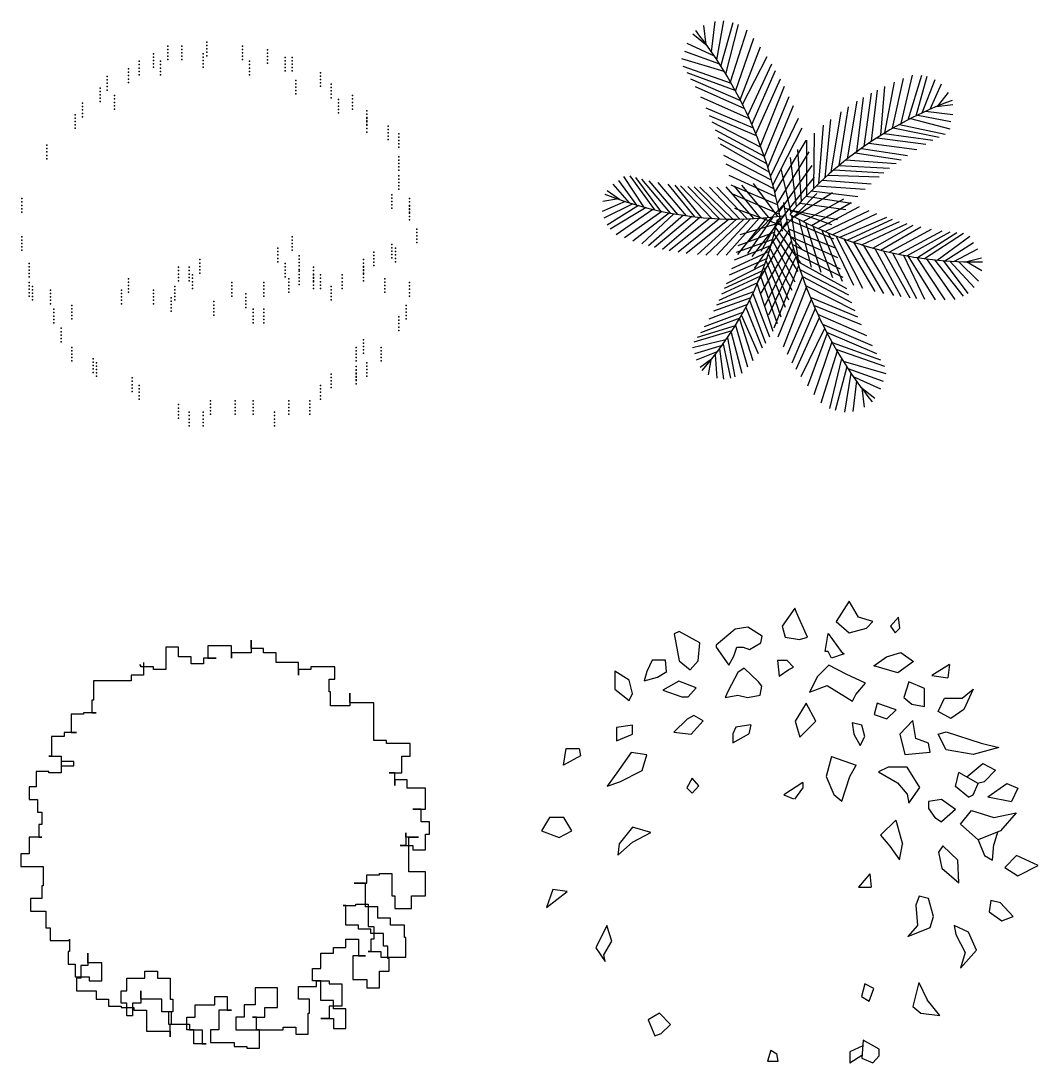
# Model space of a CAD drawing. Header units: millimetres. Extents: x 1740 to 2888, y 771 to 1500.
# Drawn here: x 2270.8 to 2572.6, y 780.1 to 1089.1 of the extents above; entities that cross this region are included whole.
import ezdxf

# ---------------------------------------------------------------- set-up
doc = ezdxf.new("R2010")
doc.units = ezdxf.units.MM

# ---------------------------------------------------------------- blocks, each defined once
blk = doc.blocks.new('TREE-07')
for p, q in [((6.84, 63.06), (6.84, 65.52)), ((6.84, 65.52), (6.84, 61.79)), ((-14.68, 63.44), (-18.4, 63.44)), ((-18.4, 63.44), (-18.4, 56.84)), ((-14.68, 60.57), (-14.68, 63.44)), ((1.05, 63.87), (-6.01, 63.87)), ((-6.01, 63.87), (-6.01, 63.87)), ((-6.01, 63.87), (-6.01, 60.14)), ((1.05, 60.14), (1.05, 63.87)), ((10.57, 63.06), (6.84, 63.06)), ((10.57, 61.79), (10.57, 63.06)), ((-25.04, 58.91), (-25.04, 55.19)), ((-10.96, 60.57), (-14.68, 60.57)), ((-10.96, 58.49), (-10.96, 60.57)), ((-3.51, 60.14), (-7.24, 60.14)), ((-7.24, 60.14), (-7.24, 58.49)), ((-6.01, 60.14), (-3.51, 60.14)), ((6.84, 61.79), (1.05, 61.79)), ((1.05, 61.79), (1.05, 60.14)), ((14.29, 61.79), (10.57, 61.79)), ((14.29, 58.91), (14.29, 61.79)), ((20.89, 58.91), (14.29, 58.91)), ((20.89, 55.19), (20.89, 58.91)), ((-25.88, 58.07), (-26.27, 58.07)), ((-26.27, 58.07), (-26.27, 58.07)), ((-25.88, 57.65), (-25.88, 58.07)), ((-22.12, 57.65), (-25.88, 57.65)), ((-22.12, 56.84), (-22.12, 57.65)), ((-18.4, 56.84), (-22.12, 56.84)), ((-18.4, 56.84), (-18.4, 56.84)), ((-7.24, 58.49), (-10.96, 58.49)), ((24.61, 56.84), (20.89, 56.84)), ((20.89, 56.84), (20.89, 55.19)), ((31.67, 57.65), (24.61, 57.65)), ((24.61, 57.65), (24.61, 56.84)), ((31.67, 53.92), (31.67, 57.65)), ((-36.2, 53.5), (-39.92, 53.5)), ((-39.92, 53.5), (-39.92, 47.7)), ((-32.48, 53.5), (-36.2, 53.5)), ((-36.2, 53.5), (-36.2, 53.5)), ((-28.76, 53.5), (-32.48, 53.5)), ((-32.48, 53.5), (-32.48, 53.5)), ((-25.04, 55.19), (-28.76, 55.19)), ((-28.76, 55.19), (-28.76, 53.5)), ((-25.04, 55.19), (-25.04, 55.19)), ((30.02, 50.2), (30.02, 53.92)), ((30.02, 53.92), (31.67, 53.92)), ((30.4, 50.2), (30.02, 50.2)), ((30.4, 46.05), (30.4, 50.2)), ((36.19, 46.9), (36.19, 49.78)), ((36.19, 49.78), (36.19, 46.05)), ((-39.92, 47.7), (-40.35, 47.7)), ((-40.35, 47.7), (-40.35, 43.98)), ((43.25, 46.9), (36.19, 46.9)), ((43.25, 43.17), (43.25, 46.9)), ((-42.84, 43.6), (-46.56, 43.6)), ((-46.56, 43.6), (-46.56, 38.18)), ((-39.12, 43.98), (-42.84, 43.98)), ((-42.84, 43.98), (-42.84, 43.6)), ((-40.35, 43.98), (-39.12, 43.98)), ((36.19, 46.05), (30.4, 46.05)), ((43.25, 39.45), (43.25, 43.17)), ((43.25, 43.17), (43.25, 43.17)), ((-44.91, 38.18), (-48.63, 38.18)), ((-48.63, 38.18), (-48.63, 36.95)), ((-46.56, 38.18), (-44.91, 38.18)), ((43.25, 35.73), (43.25, 39.45)), ((43.25, 39.45), (43.25, 39.45)), ((-48.63, 36.95), (-52.36, 36.95)), ((-52.36, 36.95), (-52.36, 31.16)), ((46.98, 35.73), (43.25, 35.73)), ((43.25, 35.73), (43.25, 35.73)), ((46.98, 34.88), (46.98, 35.73)), ((54, 34.88), (46.98, 34.88)), ((54, 31.16), (54, 34.88)), ((-52.36, 31.16), (-53.16, 31.16)), ((-53.16, 31.16), (-49.44, 31.16)), ((-49.44, 31.16), (-49.44, 28.24)), ((51.54, 26.17), (51.54, 31.16)), ((51.54, 31.16), (54, 31.16)), ((-45.72, 29.51), (-49.44, 29.51)), ((-49.44, 29.51), (-49.44, 26.17)), ((-49.44, 28.24), (-45.72, 28.24)), ((-45.72, 28.24), (-45.72, 29.51)), ((-53.16, 26.59), (-56.92, 26.59)), ((-56.92, 26.59), (-56.92, 22.06)), ((-53.16, 26.17), (-53.16, 26.59)), ((-49.44, 26.17), (-53.16, 26.17)), ((47.78, 26.17), (51.54, 26.17)), ((49.47, 26.17), (47.78, 26.17)), ((49.47, 22.44), (49.47, 26.17)), ((-58.95, 22.06), (-58.95, 18.3)), ((-56.92, 22.06), (-58.95, 22.06)), ((53.19, 24.13), (49.47, 24.13)), ((49.47, 24.13), (49.47, 22.44)), ((53.19, 21.64), (53.19, 24.13)), ((58.56, 21.64), (53.19, 21.64)), ((58.56, 15.42), (58.56, 21.64)), ((-58.95, 18.3), (-56.5, 18.3)), ((-56.5, 18.3), (-56.5, 14.57)), ((-56.5, 14.57), (-55.23, 14.57)), ((-55.23, 14.57), (-55.23, 10.85)), ((57.33, 15.42), (54.84, 15.42)), ((54.84, 15.42), (58.56, 15.42)), ((57.33, 11.69), (57.33, 15.42)), ((-55.23, 10.85), (-56.08, 10.85)), ((-56.08, 10.85), (-56.08, 7.12)), ((59.79, 11.69), (57.33, 11.69)), ((59.79, 7.97), (59.79, 11.69)), ((-55.23, 7.12), (-58.95, 7.12)), ((-58.95, 7.12), (-58.95, 2.17)), ((-56.08, 7.12), (-55.23, 7.12)), ((52.77, 7.12), (52.77, 8.39)), ((52.77, 8.39), (52.77, 4.67)), ((56.49, 7.12), (52.77, 7.12)), ((53.61, 3.4), (53.61, 7.12)), ((53.61, 7.12), (56.49, 7.12)), ((58.56, 3.4), (58.56, 7.97)), ((58.56, 7.97), (59.79, 7.97)), ((52.77, 4.67), (51.12, 4.67)), ((51.12, 4.67), (54.84, 4.67)), ((53.61, -3.2), (53.61, 3.4)), ((53.61, 3.4), (53.61, 3.4)), ((54.84, 4.67), (54.84, 3.4)), ((54.84, 3.4), (58.56, 3.4)), ((-58.95, 2.17), (-61.45, 2.17)), ((-61.45, 2.17), (-61.45, -1.55)), ((-61.45, -1.55), (-54.85, -1.55)), ((-54.85, -1.55), (-54.85, -7.35)), ((41.18, -6.54), (41.18, -4.05)), ((41.18, -4.05), (44.9, -4.05)), ((44.9, -4.05), (44.9, -3.63)), ((44.9, -3.63), (48.63, -3.63)), ((48.63, -3.63), (48.63, -10.27)), ((58.56, -3.2), (53.61, -3.2)), ((58.56, -10.27), (58.56, -3.2)), ((-54.85, -7.35), (-55.23, -7.35)), ((-55.23, -7.35), (-55.23, -11.07)), ((40.76, -6.54), (37.46, -6.54)), ((37.46, -6.54), (41.18, -6.54)), ((40.76, -13.57), (40.76, -6.54)), ((-55.23, -11.07), (-58.57, -11.07)), ((-58.57, -11.07), (-58.57, -14.84)), ((48.63, -10.27), (49.47, -10.27)), ((49.47, -10.27), (49.47, -13.99)), ((54.42, -13.99), (54.42, -10.27)), ((54.42, -10.27), (58.56, -10.27)), ((-58.57, -14.84), (-54.01, -14.84)), ((-54.01, -14.84), (-54.01, -19.79)), ((34.97, -13.15), (34.16, -13.15)), ((34.16, -13.15), (37.88, -13.15)), ((34.97, -18.95), (34.97, -13.15)), ((37.88, -13.15), (37.88, -12.76)), ((37.88, -12.76), (41.6, -12.76)), ((44.48, -13.57), (40.76, -13.57)), ((41.6, -12.76), (41.6, -19.37)), ((44.48, -16.87), (44.48, -13.57)), ((49.47, -13.99), (54.42, -13.99)), ((54.42, -13.99), (54.42, -13.99)), ((48.2, -16.87), (44.48, -16.87)), ((48.2, -18.95), (48.2, -16.87)), ((-54.01, -19.79), (-52.78, -19.79)), ((-52.78, -19.79), (-52.78, -23.51)), ((38.69, -18.95), (34.97, -18.95)), ((38.69, -20.21), (38.69, -18.95)), ((42.41, -20.21), (38.69, -20.21)), ((41.6, -19.37), (43.25, -19.37)), ((42.41, -21.44), (42.41, -20.21)), ((46.13, -21.44), (42.41, -21.44)), ((43.25, -19.37), (43.25, -23.09)), ((46.13, -25.16), (46.13, -21.44)), ((46.13, -21.44), (46.13, -21.44)), ((52.35, -18.95), (48.2, -18.95)), ((52.35, -22.67), (52.35, -18.95)), ((-52.78, -23.51), (-46.98, -23.51)), ((-46.98, -23.51), (-46.98, -23.09)), ((-46.98, -23.09), (-46.98, -26.82)), ((34.97, -25.59), (34.97, -23.09)), ((34.97, -23.09), (38.69, -23.09)), ((38.69, -23.09), (38.69, -28.08)), ((43.25, -23.09), (42.41, -23.09)), ((42.41, -23.09), (42.41, -26.82)), ((52.77, -22.67), (52.35, -22.67)), ((52.77, -28.47), (52.77, -22.67)), ((-46.98, -26.82), (-47.37, -26.82)), ((-47.37, -26.82), (-47.37, -30.54)), ((-41.57, -30.16), (-41.57, -27.24)), ((-41.57, -27.24), (-41.57, -30.96)), ((27.52, -31.81), (27.52, -27.24)), ((27.52, -27.24), (27.52, -27.24)), ((27.52, -27.24), (31.25, -27.24)), ((31.25, -27.24), (31.25, -25.59)), ((31.25, -25.59), (34.97, -25.59)), ((42.41, -26.82), (41.6, -26.82)), ((41.6, -26.82), (45.33, -26.82)), ((45.33, -26.82), (45.33, -28.47)), ((47.4, -25.16), (46.13, -25.16)), ((47.4, -28.89), (47.4, -25.16)), ((-47.37, -30.54), (-45.33, -30.54)), ((-45.33, -30.54), (-45.33, -34.3)), ((-37.47, -30.16), (-41.57, -30.16)), ((-37.47, -35.53), (-37.47, -30.16)), ((40.76, -28.08), (37.04, -28.08)), ((37.04, -28.08), (37.04, -35.11)), ((38.69, -28.08), (40.76, -28.08)), ((45.33, -28.47), (49.05, -28.47)), ((47.78, -28.89), (47.4, -28.89)), ((47.78, -32.61), (47.78, -28.89)), ((49.05, -28.47), (52.77, -28.47)), ((49.05, -28.47), (49.05, -28.47)), ((-41.57, -30.96), (-43.65, -30.96)), ((-43.65, -30.96), (-43.65, -34.69)), ((-24.62, -34.69), (-24.62, -32.61)), ((-24.62, -32.61), (-20.89, -32.61)), ((-20.89, -32.61), (-20.89, -34.69)), ((25.03, -35.53), (25.03, -31.81)), ((25.03, -31.81), (27.52, -31.81)), ((44.9, -37.6), (44.9, -32.61)), ((44.9, -32.61), (47.78, -32.61)), ((-45.33, -34.3), (-41.19, -34.3)), ((-43.65, -34.69), (-44.91, -34.69)), ((-44.91, -34.69), (-44.91, -38.41)), ((-41.19, -34.3), (-41.19, -35.53)), ((-41.19, -35.53), (-37.47, -35.53)), ((-29.99, -38.41), (-29.99, -34.69)), ((-29.99, -34.69), (-24.62, -34.69)), ((-20.89, -34.69), (-17.17, -34.69)), ((-17.17, -34.69), (-17.17, -40.91)), ((27.52, -35.53), (25.03, -35.53)), ((26.3, -37.18), (26.3, -35.53)), ((26.3, -35.53), (30.02, -35.53)), ((27.52, -41.33), (27.52, -35.53)), ((30.02, -35.53), (30.02, -36.34)), ((30.02, -36.34), (33.74, -36.34)), ((33.74, -36.34), (33.74, -42.98)), ((37.04, -35.11), (41.18, -35.11)), ((41.18, -35.11), (41.18, -37.6)), ((-44.91, -38.41), (-39.12, -38.41)), ((-39.12, -38.41), (-39.12, -40.91)), ((-31.68, -42.13), (-31.68, -38.41)), ((-31.68, -38.41), (-29.99, -38.41)), ((-25.88, -40.91), (-25.88, -38.41)), ((-25.88, -38.41), (-25.88, -42.13)), ((-3.94, -42.56), (-3.94, -40.1)), ((-3.94, -40.1), (-0.22, -40.1)), ((-0.22, -40.1), (-0.22, -44.21)), ((14.71, -37.6), (8.07, -37.6)), ((8.07, -37.6), (8.07, -42.56)), ((14.71, -43.4), (14.71, -37.6)), ((20.89, -40.91), (20.89, -37.18)), ((20.89, -37.18), (26.3, -37.18)), ((41.18, -37.6), (44.9, -37.6)), ((-39.12, -40.91), (-35.4, -40.91)), ((-35.4, -40.91), (-35.4, -42.98)), ((-35.4, -42.98), (-31.68, -42.98)), ((-29.99, -42.13), (-31.68, -42.13)), ((-31.68, -42.98), (-31.68, -43.4)), ((-29.99, -45.9), (-29.99, -42.13)), ((-28.34, -42.13), (-28.34, -45.9)), ((-25.88, -42.13), (-28.34, -42.13)), ((-19.67, -40.91), (-25.88, -40.91)), ((-19.67, -44.63), (-19.67, -40.91)), ((-17.17, -40.91), (-16.33, -40.91)), ((-16.33, -40.91), (-16.33, -44.63)), ((-9.73, -46.28), (-9.73, -42.56)), ((-9.73, -42.56), (-3.94, -42.56)), ((4.77, -42.56), (4.77, -46.28)), ((8.07, -42.56), (4.77, -42.56)), ((24.22, -40.91), (20.89, -40.91)), ((24.22, -45.05), (24.22, -40.91)), ((31.25, -41.33), (27.52, -41.33)), ((30.02, -42.98), (30.02, -46.7)), ((33.74, -42.98), (30.02, -42.98)), ((31.25, -43.82), (31.25, -41.33)), ((-31.68, -43.4), (-27.92, -43.4)), ((-28.34, -45.9), (-29.99, -45.9)), ((-27.92, -43.4), (-27.92, -44.21)), ((-27.92, -44.21), (-24.19, -44.21)), ((-24.19, -44.21), (-24.19, -50.43)), ((-16.75, -44.63), (-19.67, -44.63)), ((-16.33, -44.63), (-17.6, -44.63)), ((-17.6, -44.63), (-17.6, -48.35)), ((-16.75, -48.35), (-16.75, -44.63)), ((-12.22, -50), (-12.22, -46.28)), ((-12.22, -46.28), (-9.73, -46.28)), ((1.05, -44.21), (-2.67, -44.21)), ((-2.67, -44.21), (-2.67, -50)), ((-0.22, -44.21), (1.05, -44.21)), ((4.77, -46.28), (2.28, -46.28)), ((2.28, -46.28), (2.28, -50)), ((8.49, -46.28), (7.23, -46.28)), ((7.23, -46.28), (10.95, -46.28)), ((8.49, -50), (8.49, -46.28)), ((10.95, -46.28), (10.95, -43.4)), ((10.95, -43.4), (14.71, -43.4)), ((23.8, -51.27), (23.8, -45.05)), ((23.8, -45.05), (24.22, -45.05)), ((34.97, -43.82), (31.25, -43.82)), ((34.97, -49.62), (34.97, -43.82)), ((34.97, -43.82), (34.97, -43.82)), ((-17.6, -48.35), (-11.38, -48.35)), ((-17.17, -52.08), (-17.17, -48.35)), ((-17.17, -48.35), (-16.75, -48.35)), ((-11.38, -48.35), (-11.38, -50)), ((16.36, -50), (16.36, -49.2)), ((16.36, -49.2), (20.08, -49.2)), ((20.08, -49.2), (20.08, -51.27)), ((30.02, -46.7), (27.52, -46.7)), ((27.52, -46.7), (31.25, -46.7)), ((31.25, -46.7), (31.25, -49.62)), ((-24.19, -50.43), (-17.17, -50.43)), ((-17.17, -50.43), (-17.17, -52.08)), ((-10.15, -50), (-12.22, -50)), ((-11.38, -50), (-7.66, -50)), ((-10.15, -54.15), (-10.15, -50)), ((-7.66, -50), (-7.66, -54.15)), ((-2.67, -50), (-5.16, -50)), ((-5.16, -50), (-5.16, -53.77)), ((2.28, -50), (8.49, -50)), ((9.3, -50), (8.49, -50)), ((8.49, -50), (8.49, -50)), ((8.49, -50), (12.64, -50)), ((9.3, -55.42), (9.3, -50)), ((12.64, -50), (12.64, -50)), ((12.64, -50), (16.36, -50)), ((20.08, -51.27), (23.8, -51.27)), ((31.25, -49.62), (34.97, -49.62)), ((-6.43, -54.15), (-10.15, -54.15)), ((-7.66, -54.15), (-6.43, -54.15)), ((-5.16, -53.77), (1.86, -53.77)), ((1.86, -53.77), (1.86, -55)), ((1.86, -55), (5.58, -55)), ((5.58, -55), (5.58, -55.42)), ((5.58, -55.42), (9.3, -55.42))]:
    blk.add_line(p, q)
blk = doc.blocks.new('TREE-08')
at = {"linetype": 'Continuous'}
for p, q in [((2.23, 75.04), (-1.55, 69.7)), ((2.7, 73.71), (2.23, 75.04)), ((18.29, 77.05), (14.51, 71.04)), ((21.12, 72.37), (18.29, 77.05)), ((6.01, 66.37), (2.7, 73.71)), ((25.38, 71.04), (21.12, 72.37)), ((32.94, 72.37), (30.57, 69.7)), ((33.41, 69.04), (32.94, 72.37)), ((-32.12, 68.1), (-33.53, 67.43)), ((-25.97, 64.76), (-32.12, 68.1)), ((-15.45, 68.75), (-21.12, 64.08)), ((-11.67, 69.42), (-15.45, 68.75)), ((-7.42, 66.75), (-11.67, 69.42)), ((-1.55, 69.7), (-0.61, 66.37)), ((14.51, 71.04), (18.29, 67.7)), ((18.29, 67.7), (23.49, 69.04)), ((23.49, 69.04), (25.38, 71.04)), ((30.57, 69.7), (31.99, 67.7)), ((31.99, 67.7), (33.41, 69.04)), ((-33.53, 67.43), (-32.12, 59.42)), ((-7.89, 64.75), (-7.42, 66.75)), ((-0.61, 66.37), (3.64, 65.7)), ((3.64, 65.7), (6.01, 66.37)), ((11.2, 62.19), (12.14, 67.53)), ((12.14, 67.53), (15.92, 62.19)), ((-26.45, 59.42), (-25.97, 64.76)), ((-21.12, 64.08), (-21.12, 63.42)), ((-21.12, 63.42), (-17.34, 58.08)), ((-15.92, 60.75), (-14.98, 63.42)), ((-14.98, 63.42), (-13.09, 63.42)), ((-13.09, 63.42), (-11.2, 62.75)), ((-11.2, 62.75), (-7.89, 64.75)), ((12.14, 62.19), (11.2, 62.19)), ((13.09, 60.19), (12.14, 62.19)), ((15.92, 62.19), (16.86, 61.52)), ((29.44, 60.55), (33.69, 61.89)), ((33.69, 61.89), (37.47, 59.22)), ((-40.07, 59.57), (-41.64, 56.24)), ((-36.14, 59.57), (-40.07, 59.57)), ((-35.8, 56.2), (-36.14, 59.57)), ((-32.12, 59.42), (-28.81, 56.75)), ((-28.81, 56.75), (-26.45, 59.42)), ((-17.34, 58.08), (-15.92, 60.75)), ((-0.07, 59.49), (-2.9, 59.49)), ((-2.9, 59.49), (-2.43, 54.82)), ((1.82, 57.49), (-0.07, 59.49)), ((16.86, 61.52), (13.09, 60.19)), ((25.66, 57.88), (29.44, 60.55)), ((37.47, 59.22), (32.74, 55.88)), ((-46.91, 53.69), (-51.17, 56.36)), ((-51.17, 56.36), (-51.17, 51.02)), ((-41.64, 56.24), (-42.43, 53.46)), ((-38.5, 54.57), (-35.74, 56.24)), ((-14.7, 55.89), (-17.53, 50.55)), ((-12.81, 57.23), (-14.7, 55.89)), ((-8.56, 53.22), (-12.81, 57.23)), ((-2.43, 54.82), (0.41, 56.82)), ((0.41, 56.82), (1.82, 57.49)), ((12.28, 58.07), (8.97, 54.73)), ((17.47, 55.4), (12.28, 58.07)), ((32.74, 55.88), (25.66, 57.88)), ((48.15, 58.34), (42.86, 55.02)), ((48.15, 58.34), (47.58, 54.36)), ((-45.97, 49.68), (-46.91, 53.69)), ((-42.43, 53.46), (-38.5, 54.57)), ((-32.2, 53.38), (-36.93, 50.71)), ((-27, 51.38), (-32.2, 53.38)), ((-7.61, 51.89), (-8.56, 53.22)), ((8.97, 54.73), (6.61, 50.06)), ((23.14, 52.73), (17.47, 55.4)), ((20.31, 49.39), (23.14, 52.73)), ((35.99, 53.19), (34.57, 48.52)), ((40.71, 51.19), (35.99, 53.19)), ((42.86, 55.02), (47.58, 54.36)), ((-51.17, 51.02), (-46.91, 47.68)), ((-46.91, 47.68), (-45.97, 49.68)), ((-36.93, 50.71), (-31.26, 48.71)), ((-29.37, 48.71), (-27, 51.38)), ((-17.53, 50.55), (-18.48, 48.55)), ((-8.08, 49.22), (-7.61, 51.89)), ((6.61, 50.06), (11.8, 52.06)), ((11.8, 52.06), (19.36, 47.39)), ((40.71, 45.85), (40.71, 51.19)), ((51.84, 48.35), (55.14, 51.02)), ((55.14, 51.02), (52.31, 45.01)), ((-31.26, 48.71), (-29.37, 48.71)), ((-18.48, 48.55), (-14.7, 49.22)), ((-14.7, 49.22), (-11.86, 48.55)), ((-11.86, 48.55), (-8.08, 49.22)), ((5.59, 46.81), (2.28, 41.47)), ((8.42, 41.47), (5.59, 46.81)), ((19.36, 47.39), (20.31, 49.39)), ((26.65, 46.84), (25.71, 43.51)), ((28.54, 46.18), (26.65, 46.84)), ((34.57, 48.52), (36.93, 46.51)), ((36.93, 46.51), (40.71, 45.85)), ((44.75, 44.35), (46.64, 48.35)), ((46.64, 48.35), (51.84, 48.35)), ((25.71, 43.51), (29.49, 42.17)), ((32.32, 44.84), (28.54, 46.18)), ((29.49, 42.17), (32.32, 44.84)), ((48.53, 42.34), (44.75, 44.35)), ((52.31, 45.01), (48.53, 42.34)), ((-45.97, 40.34), (-50.69, 39.67)), ((-45.97, 37.67), (-45.97, 40.34)), ((-29.71, 42.11), (-33.65, 38.22)), ((-27.74, 43.22), (-29.71, 42.11)), ((-28.53, 37.67), (-24.99, 41.56)), ((-24.99, 41.56), (-27.74, 43.22)), ((-10.83, 40.46), (-15.24, 39.76)), ((-10.83, 40.46), (-11.46, 37.76)), ((2.28, 41.47), (3.7, 36.8)), ((3.7, 36.8), (8.42, 41.47)), ((22.07, 40.34), (19.23, 41.01)), ((19.23, 41.01), (19.71, 37.67)), ((23.01, 37), (22.07, 40.34)), ((37.19, 41.68), (33.41, 37.67)), ((38.13, 36.34), (37.19, 41.68)), ((-50.69, 39.67), (-50.69, 35.67)), ((-50.69, 35.67), (-45.97, 37.67)), ((-33.65, 38.22), (-28.53, 37.67)), ((-15.24, 39.76), (-16.19, 37.76)), ((-16.19, 37.76), (-16.19, 35.09)), ((-16.19, 35.09), (-11.46, 37.76)), ((19.71, 37.67), (21.6, 34.33)), ((33.41, 37.67), (34.83, 31.67)), ((44.75, 37.67), (47.11, 38.34)), ((47.11, 33), (44.75, 37.67)), ((47.11, 38.34), (57.51, 35)), ((21.6, 34.33), (23.01, 37)), ((41.91, 35), (38.13, 36.34)), ((42.39, 32.33), (41.91, 35)), ((57.51, 35), (62.7, 33.67)), ((-66.43, 28.45), (-65.64, 33.45)), ((-61.31, 31.23), (-66.43, 28.45)), ((-65.64, 33.45), (-61.71, 33.45)), ((-61.71, 33.45), (-61.31, 31.23)), ((-46.36, 32.23), (-50.61, 26.23)), ((-41.64, 31.56), (-46.36, 32.23)), ((-43.05, 26.89), (-41.64, 31.56)), ((13.05, 31.05), (11.47, 25.1)), ((13.05, 31.05), (20.45, 28.44)), ((34.83, 31.67), (42.39, 32.33)), ((55.14, 31.67), (47.11, 33)), ((62.7, 33.67), (55.14, 31.67)), ((18.56, 25.1), (20.45, 28.44)), ((29.88, 27.86), (27.04, 26.53)), ((35.55, 27.86), (29.88, 27.86)), ((39.33, 21.86), (35.55, 27.86)), ((53.25, 24.99), (57.98, 29)), ((57.98, 29), (61.76, 26.99)), ((-50.61, 26.23), (-53.45, 22.22)), ((-49.67, 23.56), (-43.05, 26.89)), ((11.47, 25.1), (13.84, 19.76)), ((16.2, 17.76), (18.56, 25.1)), ((27.04, 26.53), (32.71, 23.19)), ((49.87, 22.12), (50.89, 26.33)), ((56.56, 22.99), (50.89, 26.33)), ((61.76, 26.99), (58.45, 23.66)), ((-53.45, 22.22), (-49.67, 23.56)), ((-28.27, 24.56), (-29.84, 21.78)), ((-29.84, 21.78), (-28.27, 20.12)), ((-26.3, 22.34), (-28.27, 24.56)), ((-28.27, 20.12), (-26.3, 22.34)), ((4.59, 23.29), (-1.08, 19.65)), ((2.26, 18.37), (4.59, 21.65)), ((4.59, 23.29), (4.59, 21.65)), ((32.71, 23.19), (35.55, 19.86)), ((36.02, 17.19), (39.33, 21.86)), ((53.73, 18.99), (49.87, 22.12)), ((55.14, 19.65), (56.56, 22.99)), ((56.41, 23.08), (58.45, 23.66)), ((59.5, 19.06), (65.07, 22.99)), ((65.07, 22.99), (68.37, 21.65)), ((68.37, 21.65), (66.48, 17.65)), ((-1.08, 19.65), (1.79, 18.49)), ((13.84, 19.76), (16.2, 17.76)), ((35.55, 19.86), (36.02, 17.19)), ((53.73, 18.99), (55.14, 19.65)), ((59.5, 19.06), (66.48, 17.65)), ((45.69, 18.32), (41.91, 17.65)), ((41.91, 17.65), (41.91, 15.65)), ((41.91, 15.65), (43.8, 12.98)), ((49.89, 15.35), (45.69, 18.32)), ((-70.54, 12.98), (-72.9, 8.98)), ((-66.29, 12.98), (-70.54, 12.98)), ((-63.92, 8.98), (-66.29, 12.98)), ((43.8, 12.98), (45.69, 11.64)), ((49.89, 15.35), (45.69, 11.64)), ((51.36, 10.98), (54.67, 14.98)), ((54.67, 14.98), (61.29, 12.98)), ((61.29, 12.98), (67.9, 14.31)), ((67.9, 14.31), (63.18, 8.98)), ((-45.97, 10.12), (-49.91, 5.11)), ((-40.46, 8.45), (-45.97, 10.12)), ((32.21, 12.11), (27.59, 7.75)), ((32.21, 12.11), (34.2, 5.08)), ((56.56, 6.31), (51.36, 10.98)), ((-72.9, 8.98), (-67.7, 6.97)), ((-67.7, 6.97), (-63.92, 8.98)), ((-45.97, 5.67), (-40.46, 8.45)), ((27.59, 7.75), (30.42, 4.42)), ((63.18, 8.98), (56.56, 6.31)), ((56.56, 6.31), (58.45, 1.63)), ((62.32, 8.63), (61.29, 4.97)), ((-50.3, 1.78), (-45.97, 5.67)), ((-49.91, 5.11), (-50.3, 1.78)), ((30.42, 4.42), (33.26, 0.41)), ((33.26, 0.41), (34.2, 5.08)), ((46.17, 4.53), (44.83, 2.63)), ((50.55, 0.26), (46.17, 4.53)), ((60.81, 0.3), (61.29, 4.97)), ((44.83, 2.63), (45.84, -2.12)), ((50.88, -6.4), (50.55, 0.26)), ((58.45, 1.63), (60.81, 0.3)), ((67.97, 1.71), (64.54, -1.92)), ((74.41, -1.32), (67.97, 1.71)), ((45.84, -2.12), (50.88, -6.4)), ((64.54, -1.92), (68.4, -4.35)), ((68.4, -4.35), (74.41, -1.32)), ((24.44, -3.8), (21.12, -7.71)), ((24.44, -3.8), (24.9, -7.71)), ((-69.59, -8.38), (-71.48, -13.72)), ((-71.48, -13.72), (-65.34, -9.04)), ((-65.34, -9.04), (-69.59, -8.38)), ((21.12, -7.71), (24.9, -7.71)), ((39.08, -10.38), (38.13, -13.05)), ((41.91, -11.05), (39.08, -10.38)), ((43.33, -16.38), (41.91, -11.05)), ((60.34, -11.71), (59.87, -15.05)), ((63.18, -12.38), (60.34, -11.71)), ((38.13, -13.05), (38.61, -19.05)), ((59.87, -15.05), (63.65, -17.72)), ((66.96, -16.38), (63.18, -12.38)), ((42.39, -19.72), (43.33, -16.38)), ((63.65, -17.72), (66.96, -16.38)), ((-53.53, -19.05), (-56.84, -25.73)), ((-52.11, -23.73), (-53.53, -19.05)), ((38.61, -19.05), (35.77, -22.39)), ((35.77, -22.39), (42.39, -19.72)), ((53.73, -21.06), (49.47, -19.05)), ((49.47, -19.05), (49.95, -21.72)), ((56.09, -26.39), (53.73, -21.06)), ((-54.47, -27.73), (-52.11, -23.73)), ((49.95, -21.72), (52.78, -27.06)), ((49.95, -21.72), (52.78, -27.06)), ((-56.84, -25.73), (-54, -29.73)), ((-54, -29.73), (-54.47, -27.73)), ((51.36, -31.73), (56.09, -26.39)), ((52.78, -27.06), (51.36, -31.73)), ((22.96, -36.33), (21.95, -40.14)), ((25.65, -37.76), (22.96, -36.33)), ((39.02, -35.95), (37.19, -43.08)), ((39.02, -35.95), (41.44, -41.08)), ((21.95, -40.14), (24.3, -41.56)), ((24.3, -41.56), (25.65, -37.76)), ((37.19, -43.08), (39.55, -45.08)), ((45.22, -45.75), (41.44, -41.08)), ((-37.94, -45.08), (-41.24, -47.08)), ((-34.63, -48.42), (-37.94, -45.08)), ((39.55, -45.08), (45.22, -45.75)), ((-41.24, -47.08), (-39.35, -51.75)), ((-37.46, -51.09), (-34.63, -48.42)), ((-39.35, -51.75), (-37.46, -51.09)), ((22.39, -54.76), (18.55, -56.57)), ((22.54, -53.09), (22.07, -58.43)), ((27.27, -55.76), (22.54, -53.09)), ((-4.92, -56.09), (-5.84, -59.34)), ((-4.92, -56.09), (-3.09, -57.12)), ((-2.7, -59.34), (-3.09, -57.12)), ((18.55, -56.57), (18.55, -59.9)), ((22.14, -57.65), (18.55, -59.9)), ((22.07, -58.43), (25.38, -59.76)), ((25.38, -59.76), (27.27, -57.76)), ((27.27, -57.76), (27.27, -55.76)), ((-5.84, -59.34), (-2.7, -59.34))]:
    blk.add_line(p, q, dxfattribs=at)
blk = doc.blocks.new('TREE-23')
for p, q in [((-24.08, 52.96), (-24.8, 58.73)), ((-22.54, 50.94), (-21.39, 59.94)), ((-20.93, 48.56), (-18.86, 60.1)), ((-19.73, 46.7), (-16.11, 59.63)), ((-18.21, 44.26), (-14.47, 58.98)), ((-23.82, 52.74), (-27.99, 56.11)), ((-16.91, 42.06), (-11.87, 57.42)), ((-21.63, 49.6), (-29.7, 53.37)), ((-15.33, 39.24), (-9.89, 54.92)), ((-20.05, 47.21), (-30.42, 51.06)), ((-13.97, 36.65), (-7.99, 52.36)), ((-13.29, 35.31), (-6.02, 49.49)), ((-18.69, 45.04), (-31.33, 48.83)), ((-16.58, 41.48), (-30.91, 46.6)), ((-11.72, 32.05), (-4.63, 47.32)), ((-15.46, 39.47), (-29.73, 44.73)), ((-10.5, 29.32), (-3.48, 45.42)), ((33.78, 29.68), (37.17, 43.98)), ((35.83, 30.77), (39.93, 43.95)), ((38.17, 31.94), (41.51, 43.67)), ((-13.82, 36.37), (-28.58, 42.82)), ((-12.63, 33.97), (-27.28, 40.52)), ((-9.36, 26.62), (-2.04, 42.88)), ((-7.97, 23.05), (-0.89, 40.71)), ((27.76, 26.17), (28.87, 40.62)), ((28.92, 26.88), (31.76, 41.9)), ((31.21, 28.24), (34.45, 42.99)), ((39.98, 32.81), (43.87, 42.73)), ((42.36, 33.88), (45.75, 41.4)), ((-11.25, 31.02), (-25.66, 37.48)), ((-6.82, 19.84), (0.59, 37.69)), ((20.59, 21.3), (22.64, 37.38)), ((22.75, 22.85), (24.97, 38.67)), ((25, 24.39), (26.76, 39.59)), ((44.52, 34.72), (47.81, 38.85)), ((-10.07, 28.32), (-24.09, 34.23)), ((-5.76, 16.59), (1.79, 35.01)), ((15.4, 17.25), (18.14, 34.61)), ((17.81, 19.19), (20.72, 36.24)), ((44.21, 34.68), (49.05, 35.3)), ((-9.1, 25.97), (-23.05, 31.92)), ((-4.98, 13.99), (3.33, 31.2)), ((13.03, 15.24), (15.93, 33.11)), ((36.57, 31.14), (48.17, 28.07)), ((38.66, 32.18), (48.52, 30.23)), ((41.02, 33.28), (49.06, 32.37)), ((-7.76, 22.5), (-22.28, 30.07)), ((-4.26, 11.38), (4.36, 28.34)), ((9.39, 11.91), (10.77, 29.16)), ((11.19, 13.6), (12.92, 30.88)), ((31.42, 28.36), (44.99, 25.66)), ((33.24, 29.38), (46.79, 26.54)), ((-6.82, 19.84), (-21.32, 27.64)), ((-6.12, 17.73), (-20.5, 25.39)), ((7.89, 10.46), (8.06, 26.82)), ((26.61, 25.44), (41.08, 23.56)), ((28.68, 26.74), (43.18, 24.72)), ((-5.35, 15.24), (-19.85, 23.49)), ((-3.69, 9.16), (5.56, 24.59)), ((4.22, 6.67), (3.13, 22)), ((5.81, 8.36), (5.78, 24.68)), ((21.95, 22.29), (35.62, 20.2)), ((24.14, 23.81), (38.38, 21.97)), ((-4.67, 12.91), (-18.82, 20.16)), ((-2.95, 5.99), (6.47, 21.27)), ((2.75, 5.04), (0.96, 19.6)), ((17.39, 18.87), (32.24, 17.84)), ((20.08, 20.92), (33.72, 18.9)), ((-3.97, 10.29), (-18.11, 17.61)), ((-2.43, 3.48), (7.41, 17.24)), ((1.13, 3.18), (-1.86, 16.19)), ((13.86, 15.95), (28.64, 15.05)), ((15.4, 17.25), (30.35, 16.41)), ((-44.62, 5.48), (-50.03, 12.73)), ((-42.6, 4.91), (-48.49, 13.96)), ((-39.31, 4.08), (-46.64, 14.15)), ((-37.48, 3.66), (-44.91, 13.65)), ((-34.67, 3.09), (-43.14, 13.19)), ((-32.51, 2.71), (-41.03, 12.7)), ((-3.39, 7.93), (-17.3, 14.29)), ((-1.98, 1.11), (8.07, 13.74)), ((10.44, 12.91), (24.85, 11.8)), ((12.07, 14.39), (27.23, 13.89)), ((-49.83, 7.16), (-53.44, 9.66)), ((-46.86, 6.16), (-51.68, 11.63)), ((-29.87, 2.31), (-38.27, 12.13)), ((-27.49, 2), (-35.36, 11.65)), ((-25.42, 1.79), (-33.3, 11.37)), ((-22.38, 1.54), (-31.68, 11.19)), ((-20.08, 1.42), (-29.55, 11)), ((-18.26, 1.35), (-27.59, 10.87)), ((-16.13, 1.32), (-25.95, 10.8)), ((-14.14, 1.33), (-23.1, 10.76)), ((-11.92, 1.38), (-20.93, 10.79)), ((-9.94, 1.47), (-18.14, 10.92)), ((-2.87, 5.59), (-16.68, 11.37)), ((-7.98, 1.6), (-15.71, 11.11)), ((-5.53, 1.81), (-13.51, 11.35)), ((-2.86, 2.11), (-10.07, 11.83)), ((7.08, 9.66), (20.88, 7.97)), ((8.65, 11.21), (23.09, 10.16)), ((-48.12, 6.57), (-54.91, 3.59)), ((-50.06, 7.32), (-54.75, 6.54)), ((-2.27, 2.65), (-16.2, 8.72)), ((-1.54, -1.57), (8.75, 8.92)), ((2.07, 1.99), (13.4, 9.23)), ((4.72, 0.62), (16.79, 7.36)), ((5.56, 8.09), (19.02, 6)), ((7.18, -0.57), (18.97, 6.25)), ((-45.88, 5.86), (-54.46, 1.57)), ((-44.14, 5.34), (-53.45, -0.48)), ((-41.88, 4.72), (-52.57, -1.62)), ((-39.85, 4.21), (-50.74, -3.3)), ((-37.27, 3.62), (-48.32, -4.28)), ((-34.92, 3.14), (-45.87, -5.18)), ((-1.7, -0.59), (-15.59, 4.51)), ((-1.06, 5.6), (-11.24, -4.99)), ((-0.9, 4.62), (13.05, -0.33)), ((1.72, 3.86), (14.91, 1.21)), ((3.7, 6.09), (17.38, 4.18)), ((9.17, -1.47), (21.42, 5.09)), ((11.19, -2.35), (24.27, 3.85)), ((-33.71, 2.92), (-43.17, -6.06)), ((-30.8, 2.44), (-41.14, -6.65)), ((-28.36, 2.11), (-39.38, -7.11)), ((-25.98, 1.84), (-37.05, -7.66)), ((-22.86, 1.57), (-35.09, -8.06)), ((-20.08, 1.42), (-32.38, -8.52)), ((-17.28, 1.33), (-30, -8.85)), ((-15.06, 1.32), (-26.65, -9.18)), ((-12.84, 1.35), (-24.16, -9.33)), ((-10.97, 1.42), (-20.95, -9.4)), ((-8.31, 1.58), (-18.13, -9.35)), ((-6.22, 1.74), (-14.75, -9.15)), ((-4.26, 1.94), (-11.85, -8.86)), ((-0.59, 2.93), (-10.51, -9.8)), ((-0.12, 0.56), (-9.81, -13.3)), ((-2.05, 2.21), (-7.91, -8.29)), ((-2.98, 0.71), (4.51, -7.82)), ((-0.29, 1.4), (13.71, -4.53)), ((1.27, 2.41), (3.2, -10.81)), ((3.45, 1.26), (7.06, -12.96)), ((5.42, 0.28), (9.96, -14.41)), ((13.48, -3.29), (26.5, 2.96)), ((15.53, -4.08), (29.48, 1.88)), ((17.76, -4.89), (31.21, 1.3)), ((19.67, -5.54), (33.3, 0.65)), ((22.11, -6.33), (35.58, 0.01)), ((-3.72, -2.51), (-14.73, -6.6)), ((-3.14, -0.04), (-14.08, -3.38)), ((0.43, -1.93), (-8.83, -17.32)), ((-3.44, -1.33), (3.78, -11.51)), ((0.34, -1.54), (14.22, -7.17)), ((7.52, -0.72), (13.39, -15.95)), ((10.21, -1.93), (16.29, -17.12)), ((12.13, -2.74), (19.66, -18.32)), ((25.36, -7.27), (37.34, -0.44)), ((27.6, -7.86), (39.59, -0.97)), ((30.2, -8.49), (42.8, -1.62)), ((33.09, -9.12), (45.89, -2.12)), ((35.48, -9.57), (48.27, -2.44)), ((38.63, -10.1), (50.29, -2.66)), ((40.7, -10.39), (52.29, -2.84)), ((-4.31, -4.75), (-15.22, -8.62)), ((1.2, -5.1), (-7.88, -20.63)), ((-4.39, -5.05), (2.22, -17.25)), ((-3.88, -3.15), (3.12, -14.18)), ((0.89, -3.88), (14.87, -10.09)), ((14.43, -3.66), (22.3, -19.14)), ((16.74, -4.53), (25.91, -20.13)), ((19.67, -5.54), (28.51, -20.73)), ((44.44, -10.83), (54.13, -3.76)), ((46.76, -11.03), (55.25, -5.64)), ((-5.36, -8.33), (-16.59, -13.38)), ((-4.82, -6.54), (-15.82, -10.85)), ((1.79, -7.31), (-6.65, -24.36)), ((-5.63, -9.16), (0.3, -22.61)), ((-5.1, -7.47), (1.38, -19.77)), ((1.49, -6.22), (15.71, -13.4)), ((2.22, -8.84), (16.45, -15.94)), ((22.62, -6.48), (31.51, -21.32)), ((25.97, -7.44), (33.71, -21.68)), ((28.55, -8.1), (36.34, -22.04)), ((31.21, -8.72), (38.34, -22.25)), ((49.35, -11.21), (56.52, -7.45)), ((-6.64, -12.09), (-18.18, -17.84)), ((-6.02, -10.33), (-17.24, -15.31)), ((-6.3, -11.14), (-0.62, -24.77)), ((2.54, -9.92), (-5.59, -27.21)), ((2.92, -11.16), (17.51, -19.26)), ((34.42, -9.38), (40.69, -22.44)), ((35.76, -9.62), (43.85, -22.6)), ((38.39, -10.06), (46.75, -22.63)), ((41.3, -10.47), (49.65, -22.57)), ((43.61, -10.74), (52.2, -21.55)), ((46.21, -10.99), (53.57, -20.72)), ((48.22, -11.14), (55.43, -18.99)), ((50.82, -11.28), (56.7, -17.07)), ((52.83, -11.35), (57.57, -10.18)), ((53.14, -11.28), (57.71, -13.94)), ((-7.34, -13.98), (-18.76, -19.28)), ((-7.01, -13.12), (-1.97, -27.65)), ((3.35, -12.51), (-4.01, -31.01)), ((3.72, -13.65), (18.18, -21.15)), ((-8.81, -17.59), (-20.33, -22.81)), ((-7.97, -15.58), (-19.49, -20.98)), ((-8.99, -18), (-4.28, -31.93)), ((-7.97, -15.58), (-3.01, -29.67)), ((4.45, -15.75), (-2.78, -33.67)), ((4.45, -15.75), (19.03, -23.4)), ((5.42, -18.4), (20.01, -25.82)), ((-9.99, -20.21), (-21.01, -24.2)), ((-10.22, -20.7), (-5.26, -33.56)), ((5.62, -18.94), (-1.27, -36.67)), ((-11.86, -24.01), (-23.26, -28.38)), ((-10.84, -21.99), (-21.91, -25.95)), ((-11.21, -22.73), (-6.48, -35.46)), ((7.05, -22.5), (-0.09, -38.83)), ((6.79, -21.85), (20.81, -27.65)), ((7.78, -24.2), (21.87, -29.96)), ((-13.05, -26.23), (-24.63, -30.66)), ((-13.62, -27.23), (-8.62, -38.49)), ((-12.27, -24.79), (-7.45, -36.87)), ((8.22, -25.18), (1.37, -41.36)), ((8.99, -26.88), (23.47, -33.18)), ((-15.47, -30.36), (-26.71, -33.81)), ((-14.08, -28.03), (-25.74, -32.38)), ((-15.37, -30.18), (-11.83, -42.52)), ((-14.2, -28.24), (-10.26, -40.62)), ((9.48, -27.91), (2.54, -43.24)), ((10.4, -29.81), (25.12, -36.21)), ((-16.42, -31.85), (-27.7, -35.19)), ((-17.8, -33.93), (-15.54, -45.45)), ((-16.7, -32.29), (-13.47, -44.36)), ((11.07, -31.14), (3.96, -45.41)), ((11.77, -32.48), (5.96, -48.25)), ((11.62, -32.2), (26.45, -38.49)), ((-18.2, -34.52), (-28.12, -36.89)), ((-19.35, -36.13), (-27.51, -38.65)), ((-19.07, -35.75), (-16.84, -45.88)), ((13.16, -35.05), (7.88, -50.8)), ((13.29, -35.28), (27.62, -40.4)), ((-20.66, -37.91), (-27.05, -40.47)), ((-21.43, -38.9), (-20.92, -45.89)), ((-20.08, -37.14), (-18.98, -46.13)), ((14.77, -37.86), (9.9, -53.27)), ((16.1, -40.04), (12.51, -54.8)), ((14.43, -37.28), (28.82, -42.25)), ((-22.49, -40.24), (-25.86, -42.66)), ((-22.7, -40.39), (-23.5, -44.82)), ((17.63, -42.47), (14.16, -55.43)), ((16.58, -40.82), (29.26, -44.47)), ((17.97, -42.98), (28.38, -46.71)), ((18.86, -44.32), (16.91, -55.88)), ((19.56, -45.35), (27.67, -49.04)), ((20.49, -46.68), (19.44, -55.69)), ((21.79, -48.47), (26, -51.79)), ((22.06, -48.68), (22.83, -54.45))]:
    blk.add_line(p, q)
for centre, radius, start, end in [((-126.2, -20.98), 126.17, 8.5439, 38.2906), ((88.51, -71.12), 114.7, 110.1895, 139.9362), ((-15.6, 104.54), 103.23, 248.0996, 277.8463), ((123.39, 26.34), 126.17, 189.1509, 218.8976), ((-98.33, 21.02), 97.49, 318.5391, 348.2858), ((55.83, 103.3), 114.7, 241.292, 271.0387)]:
    blk.add_arc(centre, radius, start, end)
blk = doc.blocks.new('trees 031')
at = {"color": 0}
for p in [(-17.87, 52.84), (-13.65, 52.84), (-6.27, 53.97), (-6.27, 52.97), (4.28, 52.84), (-22.09, 50.57), (-22.09, 49.57), (-17.87, 51.84), (-17.87, 50.84), (-17.87, 49.84), (-13.65, 51.84), (-13.65, 50.84), (-13.65, 49.84), (-7.32, 50.57), (-7.32, 49.57), (-6.27, 51.97), (-6.27, 50.97), (-6.27, 49.97), (4.28, 51.84), (4.28, 50.84), (4.28, 49.84), (11.67, 51.71), (11.67, 50.71), (11.67, 49.71), (-26.31, 48.31), (-26.31, 47.31), (-22.09, 48.57), (-22.09, 47.57), (-22.09, 46.57), (-19.98, 48.31), (-19.98, 47.31), (-17.87, 48.84), (-13.65, 48.84), (-7.32, 48.57), (-7.32, 47.57), (-7.32, 46.57), (4.28, 48.84), (6.39, 48.31), (6.39, 47.31), (11.67, 48.71), (11.67, 47.71), (16.94, 49.44), (16.94, 48.44), (16.94, 47.44), (16.94, 46.44), (19.05, 49.44), (19.05, 48.44), (19.05, 47.44), (19.05, 46.44), (-35.81, 43.79), (-29.48, 46.05), (-29.48, 45.05), (-29.48, 44.05), (-26.31, 46.31), (-26.31, 45.31), (-26.31, 44.31), (-19.98, 46.31), (-19.98, 45.31), (-19.98, 44.31), (6.39, 46.31), (6.39, 45.31), (6.39, 44.31), (16.94, 45.44), (19.05, 45.44), (27.49, 44.92), (27.49, 43.92), (-37.92, 40.39), (-35.81, 42.79), (-35.81, 41.79), (-35.81, 40.79), (-29.48, 43.05), (-29.48, 42.05), (20.1, 42.66), (20.1, 41.66), (20.1, 40.66), (27.49, 42.92), (27.49, 41.92), (27.49, 40.92), (30.65, 41.52), (30.65, 40.52), (-37.92, 39.39), (-37.92, 38.39), (-37.92, 37.39), (-35.81, 39.79), (-33.7, 38.13), (-33.7, 37.13), (20.1, 39.66), (20.1, 38.66), (30.65, 39.52), (30.65, 38.52), (30.65, 37.52), (36.98, 38.13), (36.98, 37.13), (-43.19, 35.87), (-43.19, 34.87), (-37.92, 36.39), (-33.7, 36.13), (-33.7, 35.13), (-33.7, 34.13), (32.76, 37), (32.76, 36), (32.76, 35), (32.76, 34), (36.98, 36.13), (36.98, 35.13), (36.98, 34.13), (-45.3, 32.47), (-45.3, 31.47), (-43.19, 33.87), (-43.19, 32.87), (-43.19, 31.87), (32.76, 33), (41.2, 33.61), (41.2, 32.61), (41.2, 31.61), (41.2, 31.34), (-45.3, 30.47), (-45.3, 29.47), (-45.3, 28.47), (41.2, 30.61), (41.2, 30.34), (41.2, 29.61), (41.2, 29.34), (41.2, 28.34), (47.53, 29.08), (47.53, 28.08), (41.2, 27.34), (47.53, 27.08), (47.53, 26.08), (47.53, 25.08), (50.7, 26.82), (50.7, 25.82), (50.7, 24.82), (-53.74, 23.42), (-53.74, 22.42), (50.7, 23.82), (50.7, 22.82), (-53.74, 21.42), (-53.74, 20.42), (-53.74, 19.42), (50.7, 20.03), (50.7, 19.03), (50.7, 18.03), (50.7, 17.03), (50.7, 16.03), (50.7, 14.37), (50.7, 13.37), (50.7, 12.37), (50.7, 11.37), (50.7, 10.37), (-61.12, 7.59), (-61.12, 6.59), (48.59, 8.72), (48.59, 7.72), (48.59, 6.72), (53.86, 7.59), (53.86, 6.59), (-61.12, 5.59), (-61.12, 4.59), (-61.12, 3.59), (48.59, 5.72), (48.59, 4.72), (53.86, 5.59), (53.86, 5.32), (53.86, 4.59), (53.86, 4.32), (53.86, 3.59), (53.86, 3.32), (53.86, 2.32), (53.86, 1.32), (55.97, -1.46), (55.97, -2.46), (-61.12, -3.72), (-61.12, -4.72), (-61.12, -5.72), (19.05, -3.72), (19.05, -4.72), (19.05, -5.72), (48.59, -5.99), (55.97, -3.46), (55.97, -4.46), (55.97, -5.46), (-61.12, -6.72), (-61.12, -7.72), (14.83, -7.12), (14.83, -8.12), (14.83, -9.12), (19.05, -6.72), (19.05, -7.72), (43.31, -8.25), (43.31, -9.25), (48.59, -6.99), (48.59, -7.99), (48.59, -8.99), (49.64, -7.12), (49.64, -8.12), (49.64, -9.12), (-59.01, -11.64), (-8.38, -10.51), (-8.38, -11.51), (14.83, -10.12), (14.83, -11.12), (16.94, -11.64), (21.16, -9.38), (21.16, -10.38), (21.16, -11.38), (40.15, -10.51), (40.15, -11.51), (43.31, -10.25), (43.31, -11.25), (43.31, -12.25), (48.59, -9.99), (49.64, -10.12), (49.64, -11.12), (-59.01, -12.64), (-59.01, -13.64), (-59.01, -14.64), (-14.71, -12.77), (-14.71, -13.77), (-14.71, -14.77), (-11.54, -12.77), (-11.54, -13.77), (-11.54, -14.77), (-10.49, -15.04), (-8.38, -12.51), (-8.38, -13.51), (-8.38, -14.51), (16.94, -12.64), (16.94, -13.64), (16.94, -14.64), (21.16, -12.38), (21.16, -13.38), (21.16, -13.91), (21.16, -14.91), (25.38, -12.77), (25.38, -13.77), (25.38, -14.77), (25.38, -15.04), (27.49, -15.04), (33.82, -15.04), (40.15, -12.51), (40.15, -12.77), (40.15, -12.77), (40.15, -13.51), (40.15, -13.77), (40.15, -13.77), (40.15, -14.51), (40.15, -14.77), (40.15, -14.77), (-59.01, -15.64), (-59.01, -17.3), (-59.01, -18.3), (-57.96, -18.43), (-29.48, -16.17), (-29.48, -17.17), (-29.48, -18.17), (-15.76, -18.43), (-14.71, -15.77), (-14.71, -16.77), (-11.54, -15.77), (-11.54, -16.77), (-10.49, -16.04), (-10.49, -17.04), (-10.49, -18.04), (1.12, -17.3), (1.12, -18.3), (10.61, -17.3), (10.61, -18.3), (16.94, -15.64), (18, -16.17), (18, -17.17), (18, -18.17), (21.16, -15.91), (21.16, -16.91), (21.16, -17.91), (25.38, -15.77), (25.38, -16.04), (25.38, -16.77), (25.38, -17.04), (25.38, -18.04), (27.49, -16.04), (27.49, -17.04), (27.49, -18.04), (30.65, -18.43), (33.82, -16.04), (33.82, -17.04), (33.82, -18.04), (40.15, -15.77), (40.15, -15.77), (40.15, -16.77), (40.15, -16.77), (46.48, -16.17), (46.48, -17.17), (46.48, -18.17), (53.86, -17.3), (53.86, -18.3), (-59.01, -19.3), (-59.01, -20.3), (-59.01, -21.3), (-57.96, -19.43), (-57.96, -20.43), (-57.96, -21.43), (-52.68, -19.56), (-52.68, -20.56), (-52.68, -21.56), (-31.59, -19.56), (-31.59, -20.56), (-31.59, -21.56), (-29.48, -19.17), (-29.48, -20.17), (-22.09, -19.56), (-22.09, -20.56), (-22.09, -21.56), (-15.76, -19.43), (-15.76, -20.43), (-15.76, -21.43), (-10.49, -19.04), (1.12, -19.3), (1.12, -20.3), (1.12, -21.3), (5.34, -20.69), (10.61, -19.3), (10.61, -20.3), (10.61, -21.3), (18, -19.17), (18, -20.17), (25.38, -19.04), (27.49, -19.04), (30.65, -19.43), (30.65, -20.43), (30.65, -21.43), (33.82, -19.04), (46.48, -19.17), (46.48, -20.17), (53.86, -19.3), (53.86, -20.3), (53.86, -21.3), (-57.96, -22.43), (-52.68, -22.56), (-52.68, -23.56), (-46.35, -24.09), (-31.59, -22.56), (-31.59, -23.56), (-22.09, -22.56), (-22.09, -23.56), (-16.82, -21.82), (-16.82, -22.82), (-16.82, -23.82), (-15.76, -22.43), (-4.16, -22.96), (-4.16, -23.96), (5.34, -21.69), (5.34, -22.69), (5.34, -23.69), (5.34, -24.69), (30.65, -22.43), (52.81, -24.09), (-51.63, -25.22), (-51.63, -26.22), (-51.63, -27.22), (-46.35, -25.09), (-46.35, -26.09), (-46.35, -27.09), (-16.82, -24.82), (-16.82, -25.82), (-4.16, -24.96), (-4.16, -25.96), (-4.16, -26.96), (7.45, -25.22), (7.45, -26.22), (7.45, -27.22), (10.61, -25.22), (10.61, -26.22), (10.61, -27.22), (50.7, -27.48), (52.81, -25.09), (52.81, -26.09), (52.81, -27.09), (-51.63, -28.22), (-51.63, -29.22), (-49.52, -30.87), (-46.35, -28.09), (7.45, -28.22), (7.45, -29.22), (10.61, -28.22), (10.61, -29.22), (50.7, -28.48), (50.7, -29.48), (50.7, -30.48), (52.81, -28.09), (-49.52, -31.87), (-49.52, -32.87), (-49.52, -33.87), (50.7, -31.48), (-49.52, -34.87), (-46.35, -36.53), (38.04, -36.53), (40.15, -34.27), (40.15, -35.27), (40.15, -36.27), (45.42, -36.53), (-46.35, -37.53), (-46.35, -38.53), (-46.35, -39.53), (-40.03, -39.92), (38.04, -37.53), (38.04, -38.53), (38.04, -39.53), (40.15, -37.27), (40.15, -38.27), (45.42, -37.53), (45.42, -38.53), (45.42, -39.53), (-46.35, -40.53), (-40.03, -40.92), (-40.03, -41.92), (-40.03, -42.92), (-38.97, -41.06), (-38.97, -42.06), (-38.97, -43.06), (38.04, -40.53), (38.04, -42.19), (38.04, -43.19), (41.2, -41.06), (41.2, -42.06), (41.2, -43.06), (45.42, -40.53), (-40.03, -43.92), (-38.97, -44.06), (-38.97, -45.06), (-28.42, -45.58), (30.65, -44.45), (30.65, -45.45), (38.04, -43.32), (38.04, -44.19), (38.04, -44.32), (38.04, -45.19), (38.04, -45.32), (38.04, -46.19), (38.04, -46.32), (41.2, -44.06), (41.2, -45.06), (-28.42, -46.58), (-28.42, -47.58), (-28.42, -48.58), (-26.31, -47.84), (-26.31, -48.84), (27.49, -47.84), (27.49, -48.84), (30.65, -46.45), (30.65, -47.45), (30.65, -48.45), (38.04, -47.32), (-28.42, -49.58), (-26.31, -49.84), (-26.31, -50.84), (-26.31, -51.84), (-5.21, -52.37), (2.17, -52.37), (7.45, -52.37), (18, -52.37), (24.32, -52.37), (27.49, -49.84), (27.49, -50.84), (27.49, -51.84), (-14.71, -53.5), (-14.71, -54.5), (-14.71, -55.5), (-5.21, -53.37), (-5.21, -54.37), (-5.21, -55.37), (2.17, -53.37), (2.17, -54.37), (2.17, -55.37), (7.45, -53.37), (7.45, -54.37), (7.45, -55.37), (18, -53.37), (18, -54.37), (18, -55.37), (24.32, -53.37), (24.32, -54.37), (24.32, -55.37), (-14.71, -56.5), (-14.71, -57.5), (-11.54, -55.76), (-11.54, -56.76), (-11.54, -57.76), (-7.32, -55.76), (-7.32, -56.76), (-7.32, -57.76), (-5.21, -56.37), (2.17, -56.37), (7.45, -56.37), (13.78, -55.76), (13.78, -56.76), (13.78, -57.76), (18, -56.37), (24.32, -56.37), (-11.54, -58.76), (-11.54, -59.76), (-7.32, -58.76), (-7.32, -59.76), (13.78, -58.76), (13.78, -59.76)]:
    blk.add_point(p, dxfattribs=at)

msp = doc.modelspace()

# ---------------------------------------------------------------- block references
at = {"color": 0}
for name, p in [('TREE-23', (2498.2, 1029.02)), ('trees 031', (2332.28, 1028.82)), ('TREE-08', (2498.2, 839.96)), ('TREE-07', (2332.28, 839.96))]:
    msp.add_blockref(name, p, dxfattribs=at)

doc.saveas('drawing.dxf')
